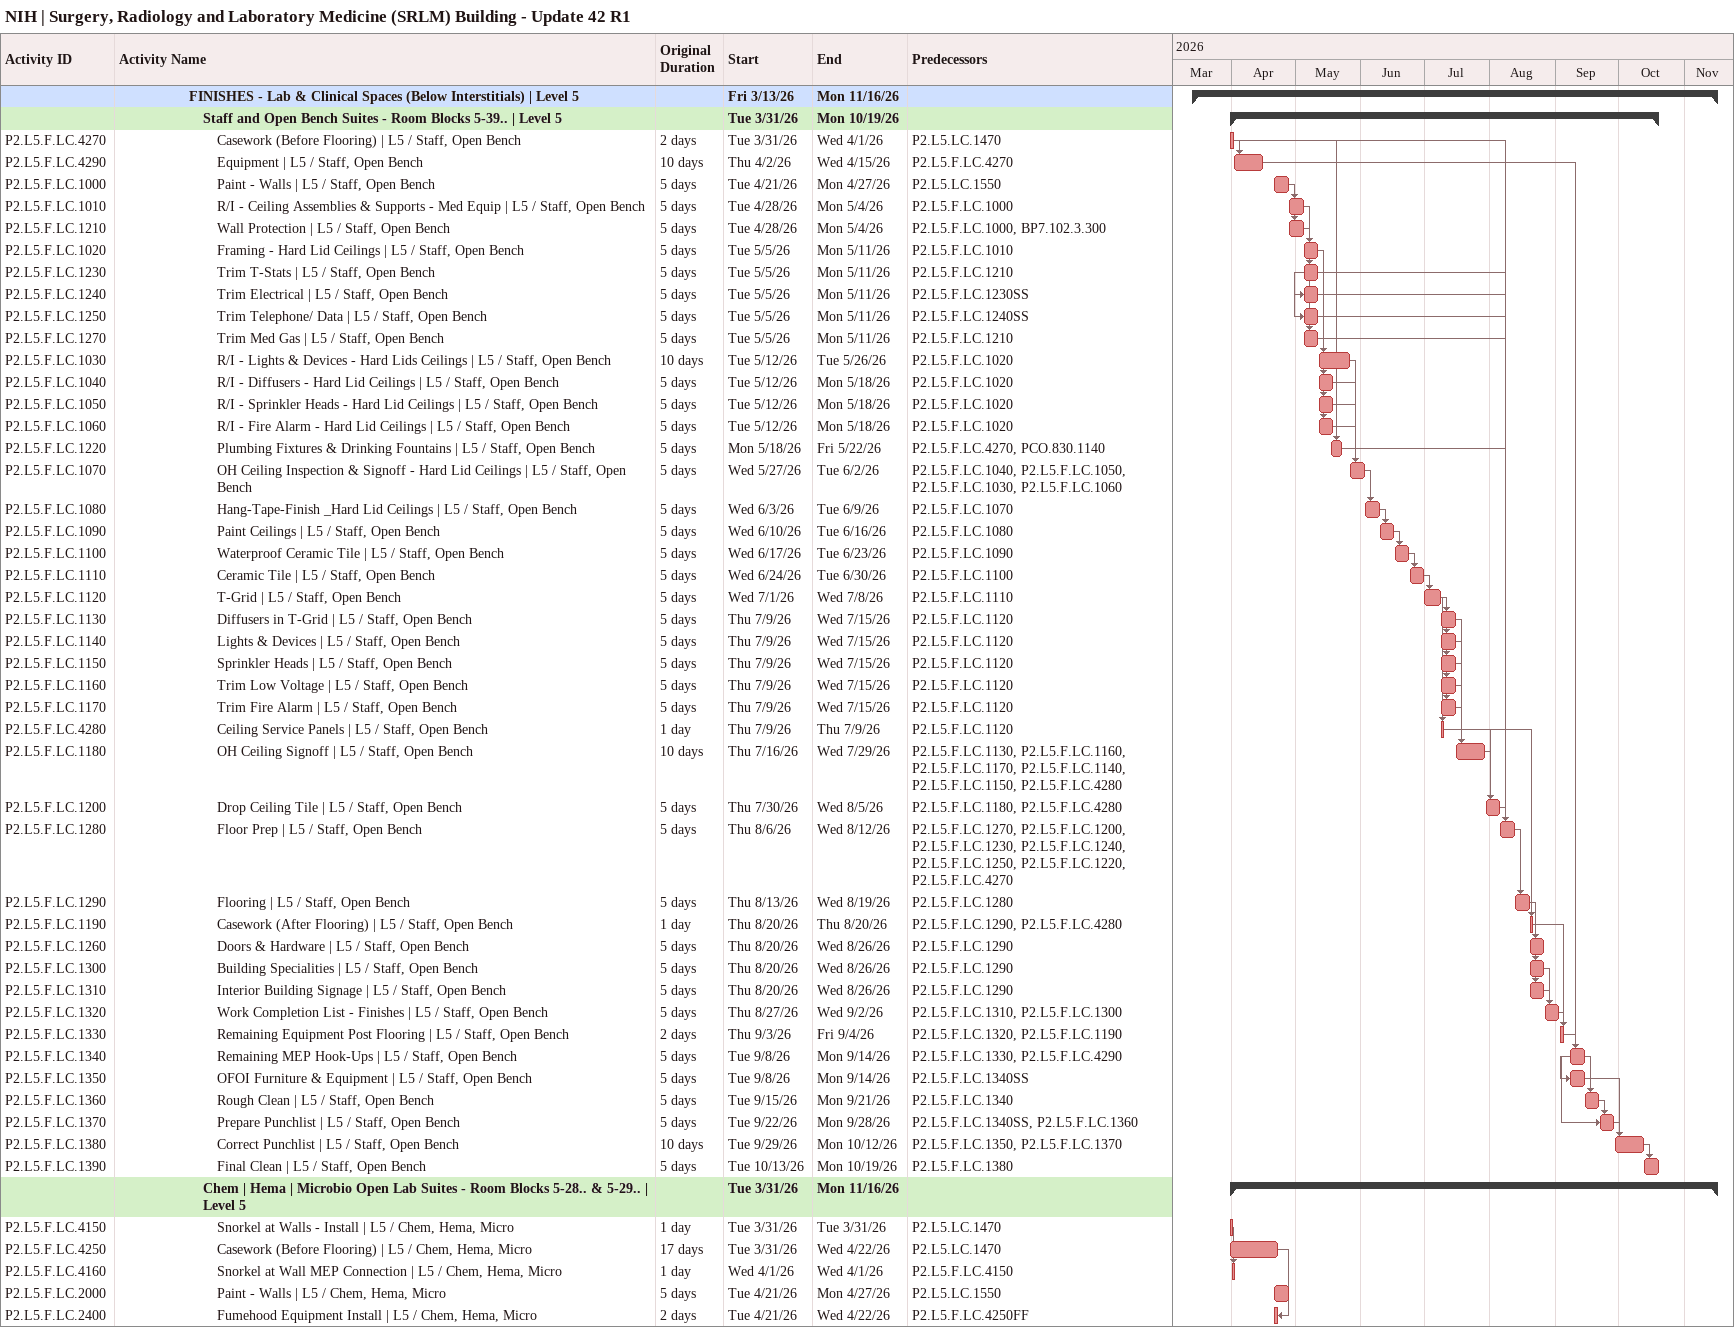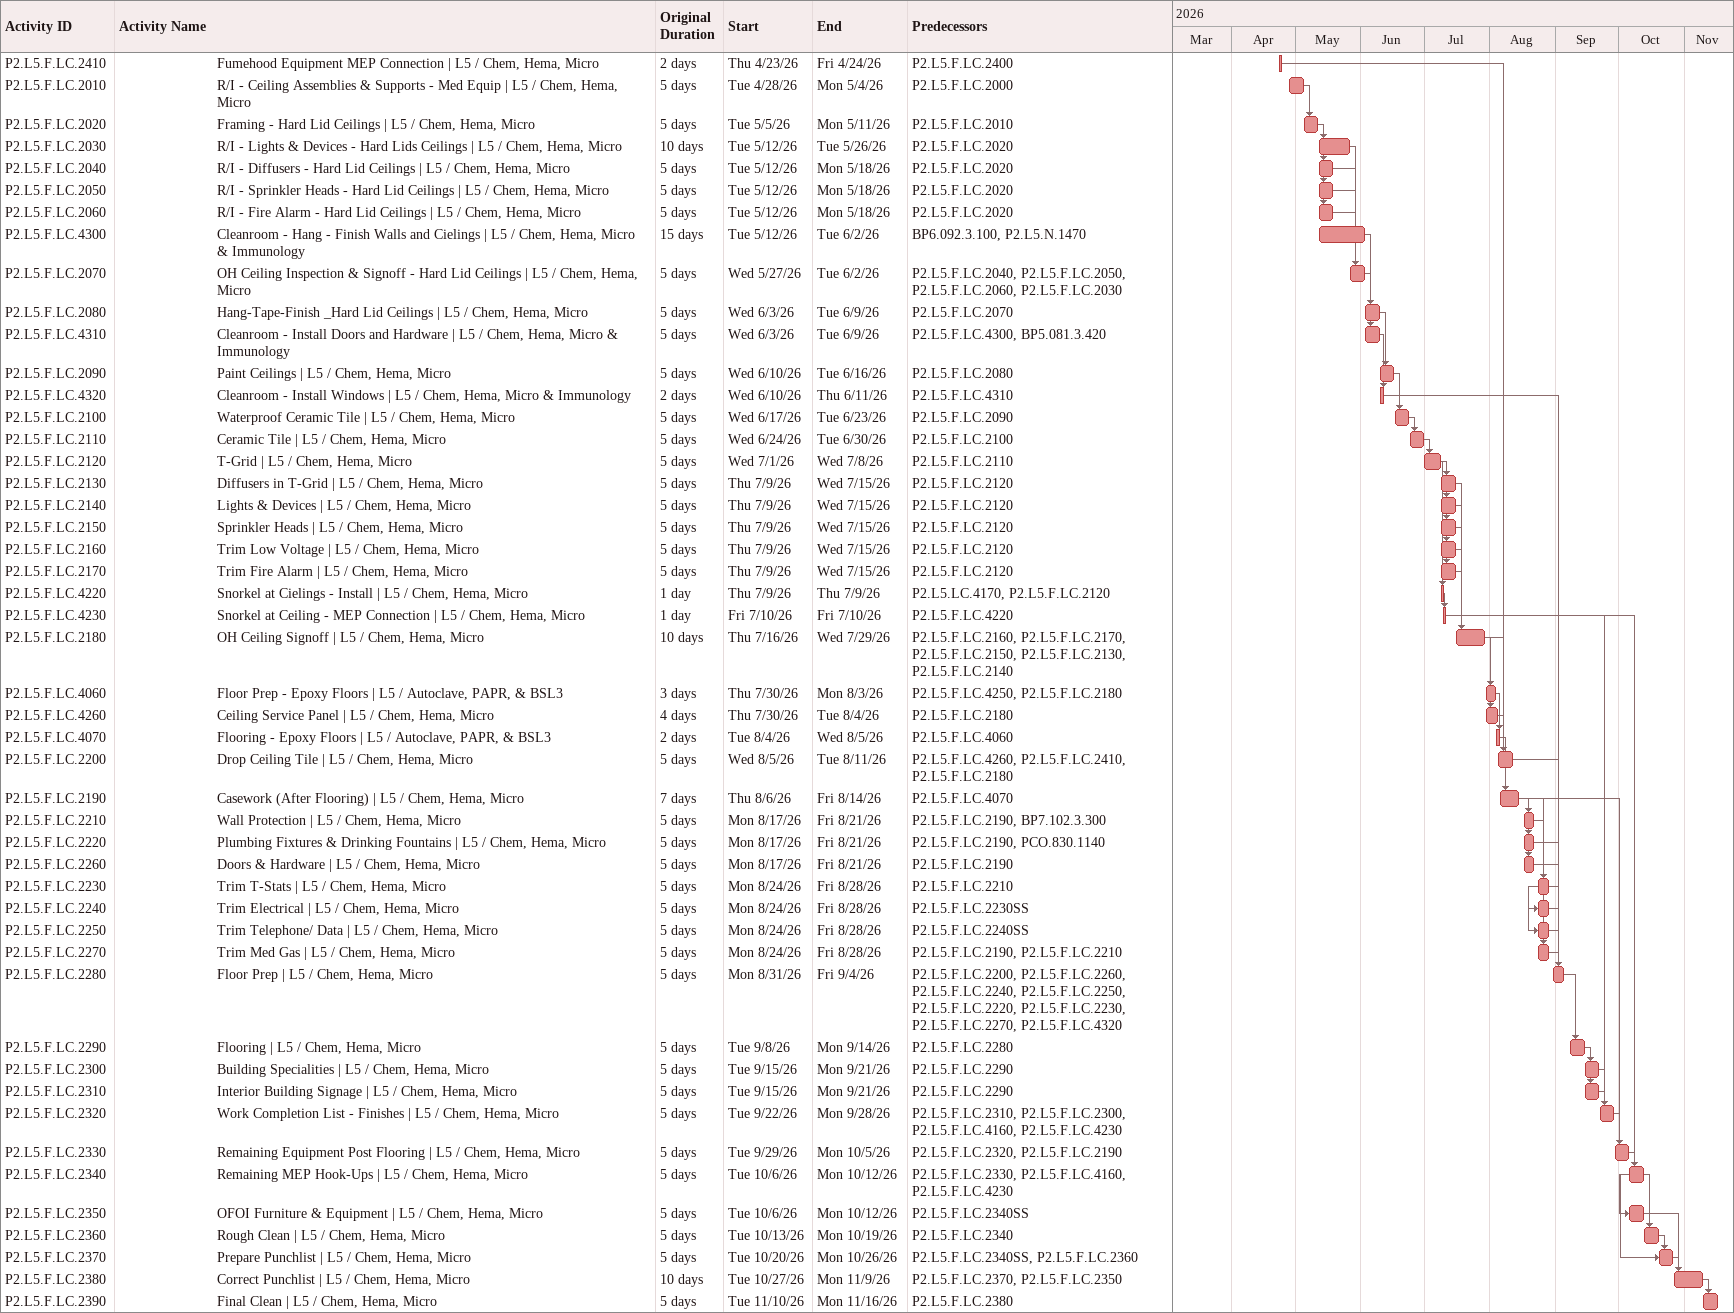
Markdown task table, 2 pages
NIH | Surgery, Radiology and Laboratory Medicine (SRLM) Building - Update 42 R1

| ID | Level | Task | Original duration | Start | Finish | Predecessors |
|---|---|---|---|---|---|---|
|  | 6 | **FINISHES - Lab & Clinical Spaces (Below Interstitials) \| Level 5** |  | 2026-03-13 | 2026-11-16 |  |
|  | 7 | **Staff and Open Bench Suites - Room Blocks 5-39.. \| Level 5** |  | 2026-03-31 | 2026-10-19 |  |
| P2.L5.F.LC.4270 | 8 | Casework (Before Flooring) \| L5 / Staff, Open Bench | 2d | 2026-03-31 | 2026-04-01 | P2.L5.LC.1470 |
| P2.L5.F.LC.4290 | 8 | Equipment \| L5 / Staff, Open Bench | 10d | 2026-04-02 | 2026-04-15 | P2.L5.F.LC.4270 |
| P2.L5.F.LC.1000 | 8 | Paint - Walls \| L5 / Staff, Open Bench | 5d | 2026-04-21 | 2026-04-27 | P2.L5.LC.1550 |
| P2.L5.F.LC.1010 | 8 | R/I - Ceiling Assemblies & Supports - Med Equip \| L5 / Staff, Open Bench | 5d | 2026-04-28 | 2026-05-04 | P2.L5.F.LC.1000 |
| P2.L5.F.LC.1210 | 8 | Wall Protection \| L5 / Staff, Open Bench | 5d | 2026-04-28 | 2026-05-04 | P2.L5.F.LC.1000, BP7.102.3.300 |
| P2.L5.F.LC.1020 | 8 | Framing - Hard Lid Ceilings \| L5 / Staff, Open Bench | 5d | 2026-05-05 | 2026-05-11 | P2.L5.F.LC.1010 |
| P2.L5.F.LC.1230 | 8 | Trim T-Stats \| L5 / Staff, Open Bench | 5d | 2026-05-05 | 2026-05-11 | P2.L5.F.LC.1210 |
| P2.L5.F.LC.1240 | 8 | Trim Electrical \| L5 / Staff, Open Bench | 5d | 2026-05-05 | 2026-05-11 | P2.L5.F.LC.1230SS |
| P2.L5.F.LC.1250 | 8 | Trim Telephone/ Data \| L5 / Staff, Open Bench | 5d | 2026-05-05 | 2026-05-11 | P2.L5.F.LC.1240SS |
| P2.L5.F.LC.1270 | 8 | Trim Med Gas \| L5 / Staff, Open Bench | 5d | 2026-05-05 | 2026-05-11 | P2.L5.F.LC.1210 |
| P2.L5.F.LC.1030 | 8 | R/I - Lights & Devices - Hard Lids Ceilings \| L5 / Staff, Open Bench | 10d | 2026-05-12 | 2026-05-26 | P2.L5.F.LC.1020 |
| P2.L5.F.LC.1040 | 8 | R/I - Diffusers - Hard Lid Ceilings \| L5 / Staff, Open Bench | 5d | 2026-05-12 | 2026-05-18 | P2.L5.F.LC.1020 |
| P2.L5.F.LC.1050 | 8 | R/I - Sprinkler Heads - Hard Lid Ceilings \| L5 / Staff, Open Bench | 5d | 2026-05-12 | 2026-05-18 | P2.L5.F.LC.1020 |
| P2.L5.F.LC.1060 | 8 | R/I - Fire Alarm - Hard Lid Ceilings \| L5 / Staff, Open Bench | 5d | 2026-05-12 | 2026-05-18 | P2.L5.F.LC.1020 |
| P2.L5.F.LC.1220 | 8 | Plumbing Fixtures & Drinking Fountains \| L5 / Staff, Open Bench | 5d | 2026-05-18 | 2026-05-22 | P2.L5.F.LC.4270, PCO.830.1140 |
| P2.L5.F.LC.1070 | 8 | OH Ceiling Inspection & Signoff - Hard Lid Ceilings \| L5 / Staff, Open Bench | 5d | 2026-05-27 | 2026-06-02 | P2.L5.F.LC.1040, P2.L5.F.LC.1050, P2.L5.F.LC.1030, P2.L5.F.LC.1060 |
| P2.L5.F.LC.1080 | 8 | Hang-Tape-Finish _Hard Lid Ceilings \| L5 / Staff, Open Bench | 5d | 2026-06-03 | 2026-06-09 | P2.L5.F.LC.1070 |
| P2.L5.F.LC.1090 | 8 | Paint Ceilings \| L5 / Staff, Open Bench | 5d | 2026-06-10 | 2026-06-16 | P2.L5.F.LC.1080 |
| P2.L5.F.LC.1100 | 8 | Waterproof Ceramic Tile \| L5 / Staff, Open Bench | 5d | 2026-06-17 | 2026-06-23 | P2.L5.F.LC.1090 |
| P2.L5.F.LC.1110 | 8 | Ceramic Tile \| L5 / Staff, Open Bench | 5d | 2026-06-24 | 2026-06-30 | P2.L5.F.LC.1100 |
| P2.L5.F.LC.1120 | 8 | T-Grid \| L5 / Staff, Open Bench | 5d | 2026-07-01 | 2026-07-08 | P2.L5.F.LC.1110 |
| P2.L5.F.LC.1130 | 8 | Diffusers in T-Grid \| L5 / Staff, Open Bench | 5d | 2026-07-09 | 2026-07-15 | P2.L5.F.LC.1120 |
| P2.L5.F.LC.1140 | 8 | Lights & Devices \| L5 / Staff, Open Bench | 5d | 2026-07-09 | 2026-07-15 | P2.L5.F.LC.1120 |
| P2.L5.F.LC.1150 | 8 | Sprinkler Heads \| L5 / Staff, Open Bench | 5d | 2026-07-09 | 2026-07-15 | P2.L5.F.LC.1120 |
| P2.L5.F.LC.1160 | 8 | Trim Low Voltage \| L5 / Staff, Open Bench | 5d | 2026-07-09 | 2026-07-15 | P2.L5.F.LC.1120 |
| P2.L5.F.LC.1170 | 8 | Trim Fire Alarm \| L5 / Staff, Open Bench | 5d | 2026-07-09 | 2026-07-15 | P2.L5.F.LC.1120 |
| P2.L5.F.LC.4280 | 8 | Ceiling Service Panels \| L5 / Staff, Open Bench | 1d | 2026-07-09 | 2026-07-09 | P2.L5.F.LC.1120 |
| P2.L5.F.LC.1180 | 8 | OH Ceiling Signoff \| L5 / Staff, Open Bench | 10d | 2026-07-16 | 2026-07-29 | P2.L5.F.LC.1130, P2.L5.F.LC.1160, P2.L5.F.LC.1170, P2.L5.F.LC.1140, P2.L5.F.LC.1150, P2.L5.F.LC.4280 |
| P2.L5.F.LC.1200 | 8 | Drop Ceiling Tile \| L5 / Staff, Open Bench | 5d | 2026-07-30 | 2026-08-05 | P2.L5.F.LC.1180, P2.L5.F.LC.4280 |
| P2.L5.F.LC.1280 | 8 | Floor Prep \| L5 / Staff, Open Bench | 5d | 2026-08-06 | 2026-08-12 | P2.L5.F.LC.1270, P2.L5.F.LC.1200, P2.L5.F.LC.1230, P2.L5.F.LC.1240, P2.L5.F.LC.1250, P2.L5.F.LC.1220, P2.L5.F.LC.4270 |
| P2.L5.F.LC.1290 | 8 | Flooring \| L5 / Staff, Open Bench | 5d | 2026-08-13 | 2026-08-19 | P2.L5.F.LC.1280 |
| P2.L5.F.LC.1190 | 8 | Casework (After Flooring) \| L5 / Staff, Open Bench | 1d | 2026-08-20 | 2026-08-20 | P2.L5.F.LC.1290, P2.L5.F.LC.4280 |
| P2.L5.F.LC.1260 | 8 | Doors & Hardware \| L5 / Staff, Open Bench | 5d | 2026-08-20 | 2026-08-26 | P2.L5.F.LC.1290 |
| P2.L5.F.LC.1300 | 8 | Building Specialities \| L5 / Staff, Open Bench | 5d | 2026-08-20 | 2026-08-26 | P2.L5.F.LC.1290 |
| P2.L5.F.LC.1310 | 8 | Interior Building Signage \| L5 / Staff, Open Bench | 5d | 2026-08-20 | 2026-08-26 | P2.L5.F.LC.1290 |
| P2.L5.F.LC.1320 | 8 | Work Completion List - Finishes \| L5 / Staff, Open Bench | 5d | 2026-08-27 | 2026-09-02 | P2.L5.F.LC.1310, P2.L5.F.LC.1300 |
| P2.L5.F.LC.1330 | 8 | Remaining Equipment Post Flooring \| L5 / Staff, Open Bench | 2d | 2026-09-03 | 2026-09-04 | P2.L5.F.LC.1320, P2.L5.F.LC.1190 |
| P2.L5.F.LC.1340 | 8 | Remaining MEP Hook-Ups \| L5 / Staff, Open Bench | 5d | 2026-09-08 | 2026-09-14 | P2.L5.F.LC.1330, P2.L5.F.LC.4290 |
| P2.L5.F.LC.1350 | 8 | OFOI Furniture & Equipment \| L5 / Staff, Open Bench | 5d | 2026-09-08 | 2026-09-14 | P2.L5.F.LC.1340SS |
| P2.L5.F.LC.1360 | 8 | Rough Clean \| L5 / Staff, Open Bench | 5d | 2026-09-15 | 2026-09-21 | P2.L5.F.LC.1340 |
| P2.L5.F.LC.1370 | 8 | Prepare Punchlist \| L5 / Staff, Open Bench | 5d | 2026-09-22 | 2026-09-28 | P2.L5.F.LC.1340SS, P2.L5.F.LC.1360 |
| P2.L5.F.LC.1380 | 8 | Correct Punchlist \| L5 / Staff, Open Bench | 10d | 2026-09-29 | 2026-10-12 | P2.L5.F.LC.1350, P2.L5.F.LC.1370 |
| P2.L5.F.LC.1390 | 8 | Final Clean \| L5 / Staff, Open Bench | 5d | 2026-10-13 | 2026-10-19 | P2.L5.F.LC.1380 |
|  | 7 | **Chem \| Hema \| Microbio Open Lab Suites - Room Blocks 5-28.. & 5-29.. \| Level 5** |  | 2026-03-31 | 2026-11-16 |  |
| P2.L5.F.LC.4150 | 8 | Snorkel at Walls - Install \| L5 / Chem, Hema, Micro | 1d | 2026-03-31 | 2026-03-31 | P2.L5.LC.1470 |
| P2.L5.F.LC.4250 | 8 | Casework (Before Flooring) \| L5 / Chem, Hema, Micro | 17d | 2026-03-31 | 2026-04-22 | P2.L5.LC.1470 |
| P2.L5.F.LC.4160 | 8 | Snorkel at Wall MEP Connection \| L5 / Chem, Hema, Micro | 1d | 2026-04-01 | 2026-04-01 | P2.L5.F.LC.4150 |
| P2.L5.F.LC.2000 | 8 | Paint - Walls \| L5 / Chem, Hema, Micro | 5d | 2026-04-21 | 2026-04-27 | P2.L5.LC.1550 |
| P2.L5.F.LC.2400 | 8 | Fumehood Equipment Install \| L5 / Chem, Hema, Micro | 2d | 2026-04-21 | 2026-04-22 | P2.L5.F.LC.4250FF |
| P2.L5.F.LC.2410 | 8 | Fumehood Equipment MEP Connection \| L5 / Chem, Hema, Micro | 2d | 2026-04-23 | 2026-04-24 | P2.L5.F.LC.2400 |
| P2.L5.F.LC.2010 | 8 | R/I - Ceiling Assemblies & Supports - Med Equip \| L5 / Chem, Hema, Micro | 5d | 2026-04-28 | 2026-05-04 | P2.L5.F.LC.2000 |
| P2.L5.F.LC.2020 | 8 | Framing - Hard Lid Ceilings \| L5 / Chem, Hema, Micro | 5d | 2026-05-05 | 2026-05-11 | P2.L5.F.LC.2010 |
| P2.L5.F.LC.2030 | 8 | R/I - Lights & Devices - Hard Lids Ceilings \| L5 / Chem, Hema, Micro | 10d | 2026-05-12 | 2026-05-26 | P2.L5.F.LC.2020 |
| P2.L5.F.LC.2040 | 8 | R/I - Diffusers - Hard Lid Ceilings \| L5 / Chem, Hema, Micro | 5d | 2026-05-12 | 2026-05-18 | P2.L5.F.LC.2020 |
| P2.L5.F.LC.2050 | 8 | R/I - Sprinkler Heads - Hard Lid Ceilings \| L5 / Chem, Hema, Micro | 5d | 2026-05-12 | 2026-05-18 | P2.L5.F.LC.2020 |
| P2.L5.F.LC.2060 | 8 | R/I - Fire Alarm - Hard Lid Ceilings \| L5 / Chem, Hema, Micro | 5d | 2026-05-12 | 2026-05-18 | P2.L5.F.LC.2020 |
| P2.L5.F.LC.4300 | 8 | Cleanroom - Hang - Finish Walls and Cielings \| L5 / Chem, Hema, Micro & Immunology | 15d | 2026-05-12 | 2026-06-02 | BP6.092.3.100, P2.L5.N.1470 |
| P2.L5.F.LC.2070 | 8 | OH Ceiling Inspection & Signoff - Hard Lid Ceilings \| L5 / Chem, Hema, Micro | 5d | 2026-05-27 | 2026-06-02 | P2.L5.F.LC.2040, P2.L5.F.LC.2050, P2.L5.F.LC.2060, P2.L5.F.LC.2030 |
| P2.L5.F.LC.2080 | 8 | Hang-Tape-Finish _Hard Lid Ceilings \| L5 / Chem, Hema, Micro | 5d | 2026-06-03 | 2026-06-09 | P2.L5.F.LC.2070 |
| P2.L5.F.LC.4310 | 8 | Cleanroom - Install Doors and Hardware \| L5 / Chem, Hema, Micro & Immunology | 5d | 2026-06-03 | 2026-06-09 | P2.L5.F.LC.4300, BP5.081.3.420 |
| P2.L5.F.LC.2090 | 8 | Paint Ceilings \| L5 / Chem, Hema, Micro | 5d | 2026-06-10 | 2026-06-16 | P2.L5.F.LC.2080 |
| P2.L5.F.LC.4320 | 8 | Cleanroom - Install Windows \| L5 / Chem, Hema, Micro & Immunology | 2d | 2026-06-10 | 2026-06-11 | P2.L5.F.LC.4310 |
| P2.L5.F.LC.2100 | 8 | Waterproof Ceramic Tile \| L5 / Chem, Hema, Micro | 5d | 2026-06-17 | 2026-06-23 | P2.L5.F.LC.2090 |
| P2.L5.F.LC.2110 | 8 | Ceramic Tile \| L5 / Chem, Hema, Micro | 5d | 2026-06-24 | 2026-06-30 | P2.L5.F.LC.2100 |
| P2.L5.F.LC.2120 | 8 | T-Grid \| L5 / Chem, Hema, Micro | 5d | 2026-07-01 | 2026-07-08 | P2.L5.F.LC.2110 |
| P2.L5.F.LC.2130 | 8 | Diffusers in T-Grid \| L5 / Chem, Hema, Micro | 5d | 2026-07-09 | 2026-07-15 | P2.L5.F.LC.2120 |
| P2.L5.F.LC.2140 | 8 | Lights & Devices \| L5 / Chem, Hema, Micro | 5d | 2026-07-09 | 2026-07-15 | P2.L5.F.LC.2120 |
| P2.L5.F.LC.2150 | 8 | Sprinkler Heads \| L5 / Chem, Hema, Micro | 5d | 2026-07-09 | 2026-07-15 | P2.L5.F.LC.2120 |
| P2.L5.F.LC.2160 | 8 | Trim Low Voltage \| L5 / Chem, Hema, Micro | 5d | 2026-07-09 | 2026-07-15 | P2.L5.F.LC.2120 |
| P2.L5.F.LC.2170 | 8 | Trim Fire Alarm \| L5 / Chem, Hema, Micro | 5d | 2026-07-09 | 2026-07-15 | P2.L5.F.LC.2120 |
| P2.L5.F.LC.4220 | 8 | Snorkel at Cielings - Install \| L5 / Chem, Hema, Micro | 1d | 2026-07-09 | 2026-07-09 | P2.L5.LC.4170, P2.L5.F.LC.2120 |
| P2.L5.F.LC.4230 | 8 | Snorkel at Ceiling - MEP Connection \| L5 / Chem, Hema, Micro | 1d | 2026-07-10 | 2026-07-10 | P2.L5.F.LC.4220 |
| P2.L5.F.LC.2180 | 8 | OH Ceiling Signoff \| L5 / Chem, Hema, Micro | 10d | 2026-07-16 | 2026-07-29 | P2.L5.F.LC.2160, P2.L5.F.LC.2170, P2.L5.F.LC.2150, P2.L5.F.LC.2130, P2.L5.F.LC.2140 |
| P2.L5.F.LC.4060 | 8 | Floor Prep - Epoxy Floors \| L5 / Autoclave, PAPR, & BSL3 | 3d | 2026-07-30 | 2026-08-03 | P2.L5.F.LC.4250, P2.L5.F.LC.2180 |
| P2.L5.F.LC.4260 | 8 | Ceiling Service Panel \| L5 / Chem, Hema, Micro | 4d | 2026-07-30 | 2026-08-04 | P2.L5.F.LC.2180 |
| P2.L5.F.LC.4070 | 8 | Flooring - Epoxy Floors \| L5 / Autoclave, PAPR, & BSL3 | 2d | 2026-08-04 | 2026-08-05 | P2.L5.F.LC.4060 |
| P2.L5.F.LC.2200 | 8 | Drop Ceiling Tile \| L5 / Chem, Hema, Micro | 5d | 2026-08-05 | 2026-08-11 | P2.L5.F.LC.4260, P2.L5.F.LC.2410, P2.L5.F.LC.2180 |
| P2.L5.F.LC.2190 | 8 | Casework (After Flooring) \| L5 / Chem, Hema, Micro | 7d | 2026-08-06 | 2026-08-14 | P2.L5.F.LC.4070 |
| P2.L5.F.LC.2210 | 8 | Wall Protection \| L5 / Chem, Hema, Micro | 5d | 2026-08-17 | 2026-08-21 | P2.L5.F.LC.2190, BP7.102.3.300 |
| P2.L5.F.LC.2220 | 8 | Plumbing Fixtures & Drinking Fountains \| L5 / Chem, Hema, Micro | 5d | 2026-08-17 | 2026-08-21 | P2.L5.F.LC.2190, PCO.830.1140 |
| P2.L5.F.LC.2260 | 8 | Doors & Hardware \| L5 / Chem, Hema, Micro | 5d | 2026-08-17 | 2026-08-21 | P2.L5.F.LC.2190 |
| P2.L5.F.LC.2230 | 8 | Trim T-Stats \| L5 / Chem, Hema, Micro | 5d | 2026-08-24 | 2026-08-28 | P2.L5.F.LC.2210 |
| P2.L5.F.LC.2240 | 8 | Trim Electrical \| L5 / Chem, Hema, Micro | 5d | 2026-08-24 | 2026-08-28 | P2.L5.F.LC.2230SS |
| P2.L5.F.LC.2250 | 8 | Trim Telephone/ Data \| L5 / Chem, Hema, Micro | 5d | 2026-08-24 | 2026-08-28 | P2.L5.F.LC.2240SS |
| P2.L5.F.LC.2270 | 8 | Trim Med Gas \| L5 / Chem, Hema, Micro | 5d | 2026-08-24 | 2026-08-28 | P2.L5.F.LC.2190, P2.L5.F.LC.2210 |
| P2.L5.F.LC.2280 | 8 | Floor Prep \| L5 / Chem, Hema, Micro | 5d | 2026-08-31 | 2026-09-04 | P2.L5.F.LC.2200, P2.L5.F.LC.2260, P2.L5.F.LC.2240, P2.L5.F.LC.2250, P2.L5.F.LC.2220, P2.L5.F.LC.2230, P2.L5.F.LC.2270, P2.L5.F.LC.4320 |
| P2.L5.F.LC.2290 | 8 | Flooring \| L5 / Chem, Hema, Micro | 5d | 2026-09-08 | 2026-09-14 | P2.L5.F.LC.2280 |
| P2.L5.F.LC.2300 | 8 | Building Specialities \| L5 / Chem, Hema, Micro | 5d | 2026-09-15 | 2026-09-21 | P2.L5.F.LC.2290 |
| P2.L5.F.LC.2310 | 8 | Interior Building Signage \| L5 / Chem, Hema, Micro | 5d | 2026-09-15 | 2026-09-21 | P2.L5.F.LC.2290 |
| P2.L5.F.LC.2320 | 8 | Work Completion List - Finishes \| L5 / Chem, Hema, Micro | 5d | 2026-09-22 | 2026-09-28 | P2.L5.F.LC.2310, P2.L5.F.LC.2300, P2.L5.F.LC.4160, P2.L5.F.LC.4230 |
| P2.L5.F.LC.2330 | 8 | Remaining Equipment Post Flooring \| L5 / Chem, Hema, Micro | 5d | 2026-09-29 | 2026-10-05 | P2.L5.F.LC.2320, P2.L5.F.LC.2190 |
| P2.L5.F.LC.2340 | 8 | Remaining MEP Hook-Ups \| L5 / Chem, Hema, Micro | 5d | 2026-10-06 | 2026-10-12 | P2.L5.F.LC.2330, P2.L5.F.LC.4160, P2.L5.F.LC.4230 |
| P2.L5.F.LC.2350 | 8 | OFOI Furniture & Equipment \| L5 / Chem, Hema, Micro | 5d | 2026-10-06 | 2026-10-12 | P2.L5.F.LC.2340SS |
| P2.L5.F.LC.2360 | 8 | Rough Clean \| L5 / Chem, Hema, Micro | 5d | 2026-10-13 | 2026-10-19 | P2.L5.F.LC.2340 |
| P2.L5.F.LC.2370 | 8 | Prepare Punchlist \| L5 / Chem, Hema, Micro | 5d | 2026-10-20 | 2026-10-26 | P2.L5.F.LC.2340SS, P2.L5.F.LC.2360 |
| P2.L5.F.LC.2380 | 8 | Correct Punchlist \| L5 / Chem, Hema, Micro | 10d | 2026-10-27 | 2026-11-09 | P2.L5.F.LC.2370, P2.L5.F.LC.2350 |
| P2.L5.F.LC.2390 | 8 | Final Clean \| L5 / Chem, Hema, Micro | 5d | 2026-11-10 | 2026-11-16 | P2.L5.F.LC.2380 |
